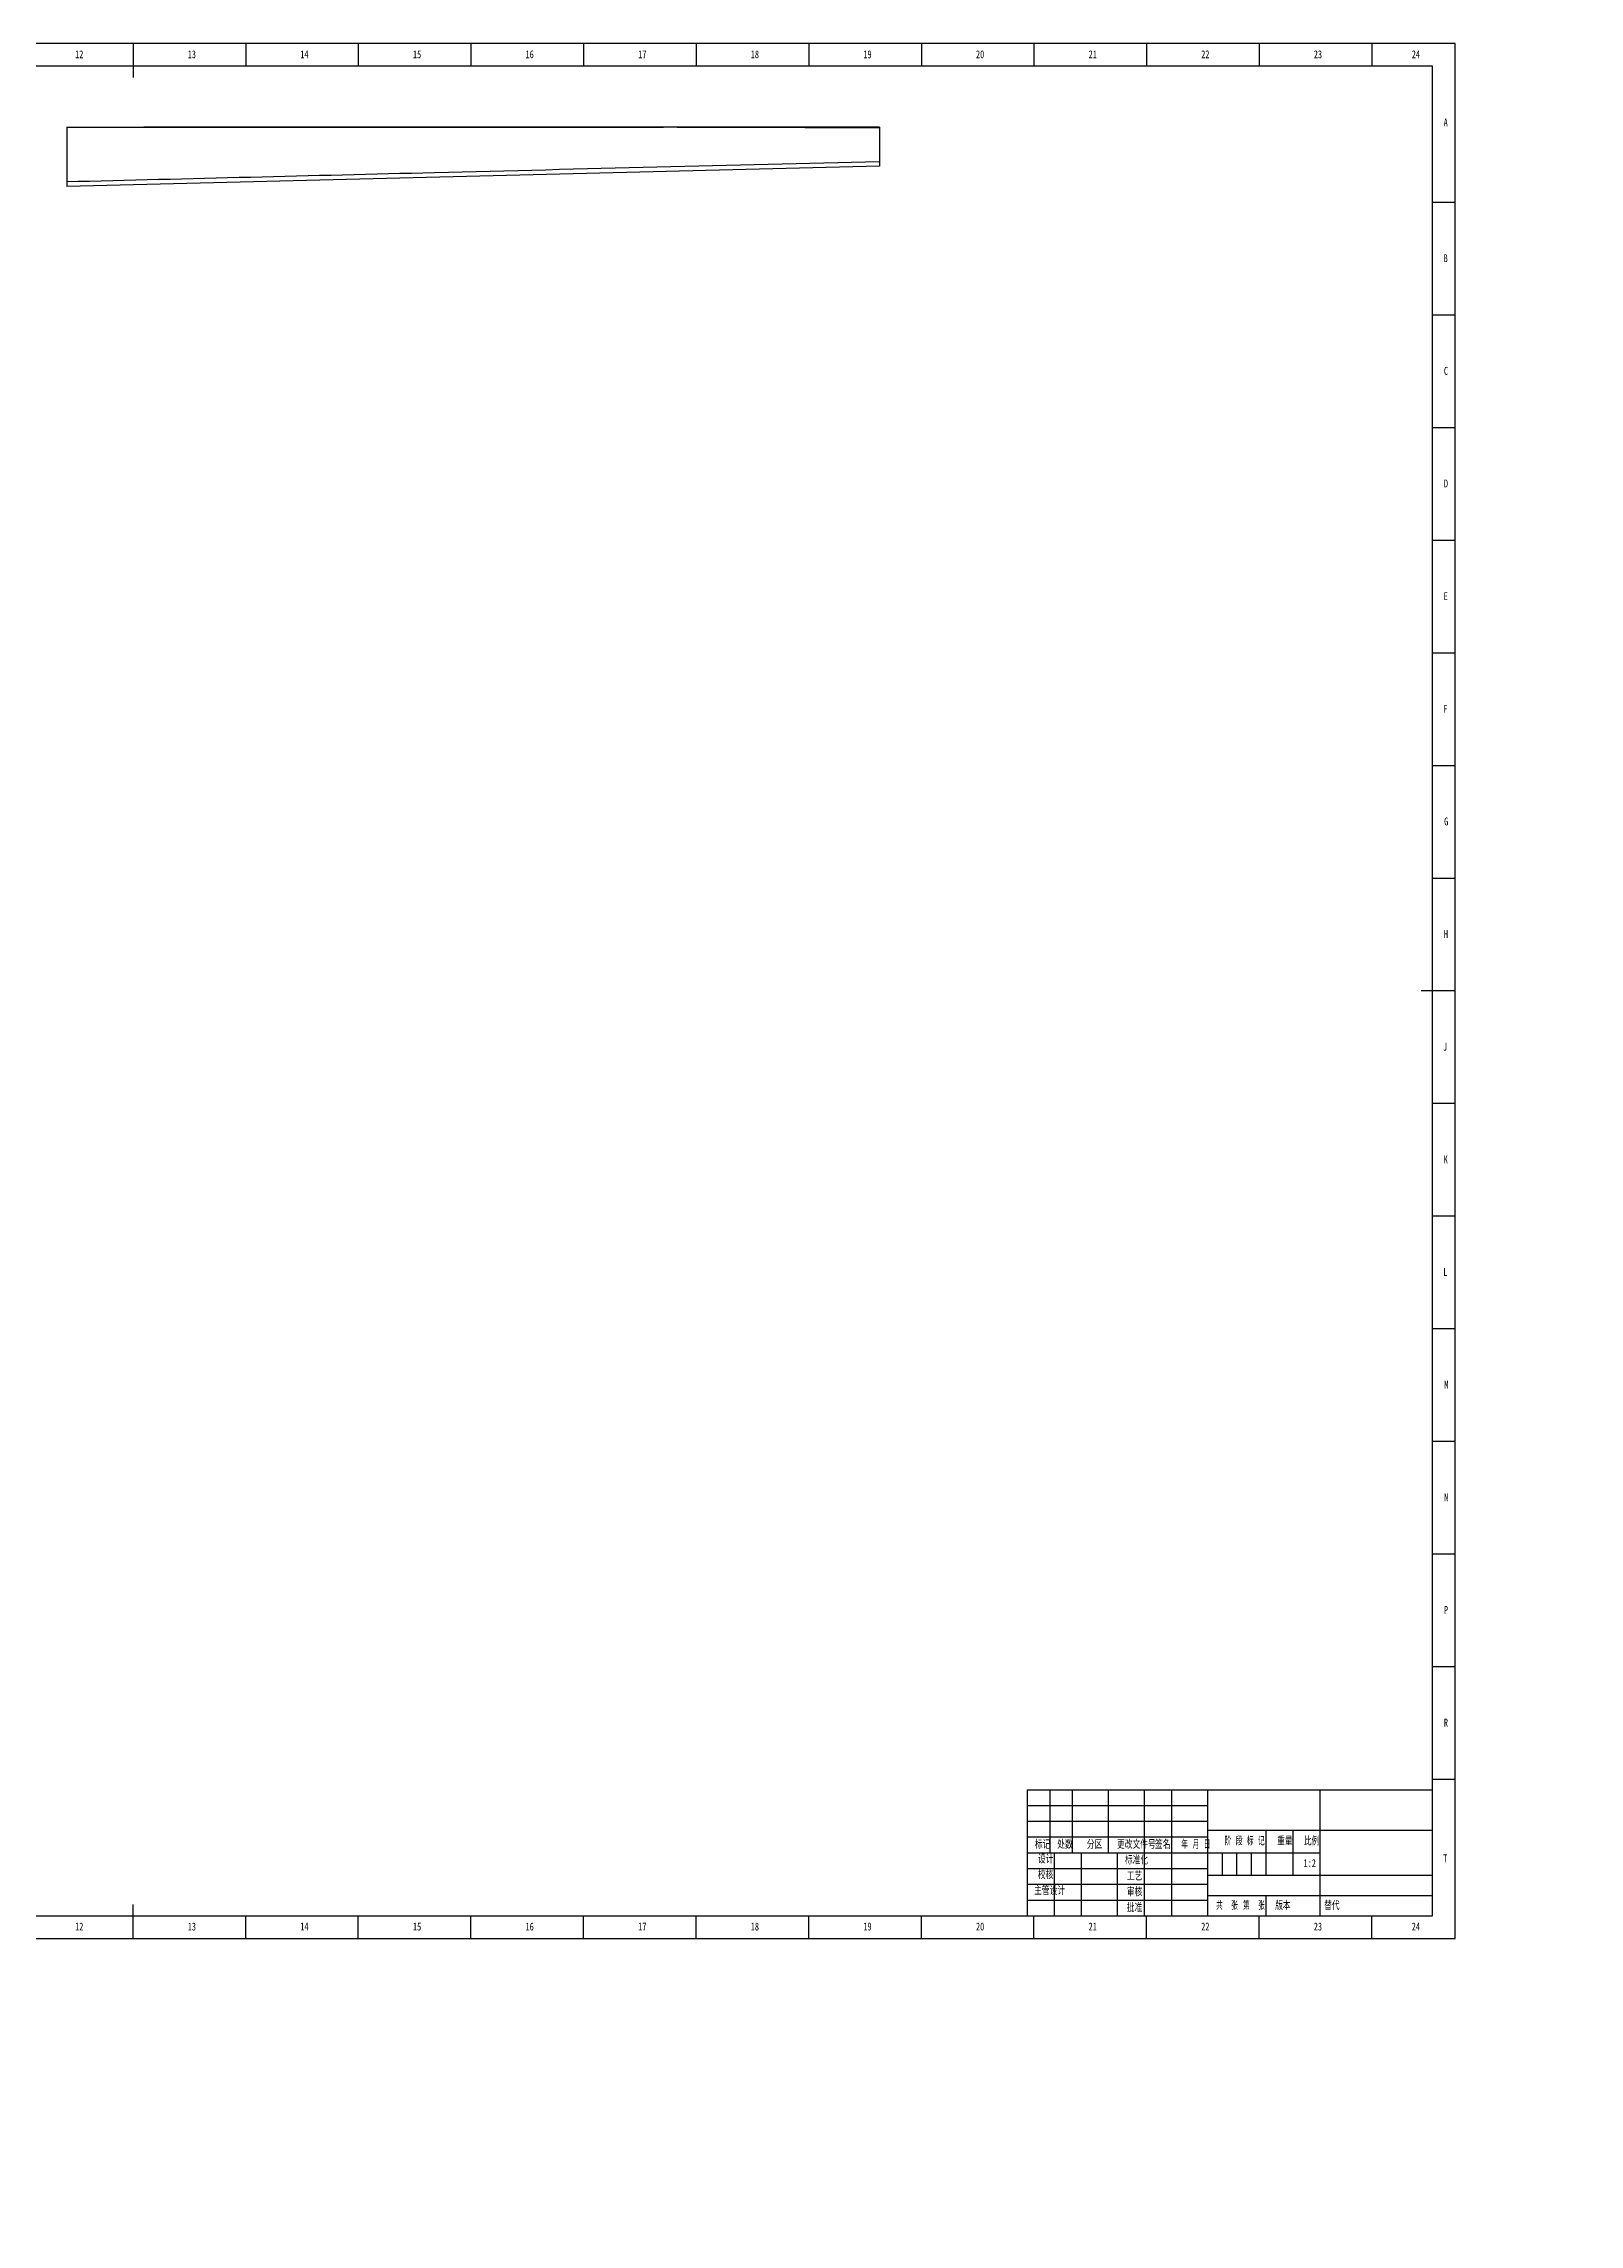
# Model space of a CAD drawing. Header units: millimetres. Extents: x -440 to 4144, y -2607 to 1682.
# Drawn here: x 1125 to 2488, y -254 to 1682 of the extents above; entities that cross this region are included whole.
import ezdxf

# ---------------------------------------------------------------- set-up
doc = ezdxf.new("R2010")
doc.units = ezdxf.units.MM
doc.header["$PDSIZE"] = -1
for name, color, linetype in [('10', 7, 'Continuous'), ('5', 7, 'Continuous'), ('9', 7, 'Continuous'), ('SLD-0', 7, 'Continuous')]:
    doc.layers.add(name, color=color, linetype=linetype)
doc.styles.add('SLDTEXTSTYLE0', font='TXT', dxfattribs={"width": 0.7, "bigfont": 'bigfont'})
doc.styles.add('SLDTEXTSTYLE1', font='TXT', dxfattribs={"width": 0.6, "bigfont": 'bigfont'})
doc.styles.add('SLDTEXTSTYLE2', font='TXT', dxfattribs={"width": 0.614286, "bigfont": 'bigfont'})
doc.styles.add('SLDTEXTSTYLE3', font='TXT', dxfattribs={"width": 0.62, "bigfont": 'bigfont'})
doc.styles.add('SLDTEXTSTYLE5', font='TXT', dxfattribs={"width": 0.7})
doc.dimstyles.new('SLDDIMSTYLE0', dxfattribs={"dimtxt": 3.5, "dimasz": 4.08, "dimexe": 0, "dimexo": 0.0625, "dimgap": 0.875, "dimtad": 2, "dimlfac": 2, "dimrnd": 1e-09, "dimzin": 12, "dimdsep": 46, "dimtxsty": 'SLDTEXTSTYLE5', "dimsah": 1, "dimcen": 0.09, "dimadec": 0, "dimazin": 3, "dimtfac": 1, "dimtofl": 0, "dimtmove": 0, "dimatfit": 3, "dimfxl": 1, "dimfrac": 2, "dimtolj": 1, "dimtzin": 12, "dimarcsym": 0})

# ---------------------------------------------------------------- blocks, each defined once
blk = doc.blocks.new('*D21')
at = {"layer": '10', "color": 0, "lineweight": -2, "transparency": 16777216}
for p, q in [((323.5, 788.7), (428.5, 788.7)), ((428.5, 784.6), (428.5, 667.8)), ((428.5, 663.7), (428.5, 663.7)), ((3667.2, -399.9), (4138.8, -399.9)), ((4138.8, -1045.8), (4138.8, -404)), ((3401.2, -1049.9), (4138.8, -1049.9))]:
    blk.add_line(p, q, dxfattribs=at)
at = {"layer": '10', "color": 0, "transparency": 16777216}
for points in [[(427.8, 784.6), (429.2, 784.6), (428.5, 788.7)], [(427.8, 667.8), (429.2, 667.8), (428.5, 663.7)], [(4138.1, -404), (4139.5, -404), (4138.8, -399.9)], [(4138.1, -1045.8), (4139.5, -1045.8), (4138.8, -1049.9)]]:
    blk.add_solid(points, dxfattribs=at)
at = {"layer": 'Defpoints', "color": 0, "transparency": 16777216}
for p in [(323.4, 788.7), (428.5, 663.7), (428.5, 663.7), (3667.1, -399.9), (4138.8, -399.9), (3401.1, -1049.9)]:
    blk.add_point(p, dxfattribs=at)
at = {"layer": '10', "color": 0, "transparency": 16777216, "char_height": 3.5, "rotation": 90, "style": 'SLDTEXTSTYLE5'}
for s, insert, attachment_point in [('\\A1;250', (431.2, 726.2), 5), ('\\A1;1300', (4139.7, -669.5), 2)]:
    blk.add_mtext(s, dxfattribs=dict(at, insert=insert, attachment_point=attachment_point))

msp = doc.modelspace()

# ---------------------------------------------------------------- linework, layer by layer
at = {"color": 7, "linetype": 'Continuous', "lineweight": 25}
for p, q in [((1145.0627, 1607.6978), (1675.1072, 1607.6978)), ((1866.7943, 1573.3084), (1145.0627, 1555.2781))]:
    msp.add_line(p, q, dxfattribs=at)
for points, knots in [([(1145.0627, 1607.6978), (1145.0627, 1607.3526), (1145.0627, 1606.6623), (1145.0627, 1605.0941), (1145.0627, 1602.7717), (1145.0627, 1600.0325), (1145.0627, 1597.1532), (1145.0627, 1594.3616), (1145.0627, 1591.1066), (1145.0627, 1587.2489), (1145.0627, 1583.0579), (1145.0627, 1578.7962), (1145.0627, 1575.2329), (1145.0627, 1572.1507), (1145.0627, 1570.0934), (1145.0627, 1568.2157), (1145.0627, 1566.6509), (1145.0627, 1564.953), (1145.0627, 1563.1264), (1145.0627, 1561.4719), (1145.0627, 1560.3136), (1145.0627, 1559.6565), (1145.0627, 1559.5811), (1145.0627, 1559.5242)], [0, 0, 0, 0, 0.098702262, 0.197396929, 0.296089246, 0.39477815, 0.456815993, 0.518851942, 0.580884788, 0.642908589, 0.704927087, 0.748979246, 0.793022312, 0.815052509, 0.837068062, 0.848078993, 0.859084165, 0.870056786, 0.881029834, 0.900529705, 0.920040775, 0.939605984, 1, 1, 1, 1]), ([(1866.7943, 1607.7392), (1828.6504, 1607.7466), (1752.3263, 1607.7612), (1637.7608, 1607.7335), (1503.8427, 1607.7134), (1362.3833, 1607.6997), (1259.1724, 1607.6989), (1213.4565, 1607.6985)], [0, 0, 0, 0, 0.175157202, 0.350480908, 0.526110608, 0.790097204, 1, 1, 1, 1]), ([(1866.7943, 1607.1037), (1834.8423, 1607.247), (1770.9216, 1607.5338), (1707.0509, 1607.6431), (1675.1072, 1607.6978)], [0, 0, 0, 0, 0.499869554, 1, 1, 1, 1]), ([(1866.7943, 1607.6978), (1866.7943, 1607.6345), (1866.7943, 1607.5079), (1866.7943, 1606.7264), (1866.7943, 1605.7647), (1866.7943, 1604.4752), (1866.7943, 1602.8735), (1866.7943, 1600.9488), (1866.7943, 1598.6468), (1866.7943, 1595.846), (1866.7943, 1592.8184), (1866.7943, 1589.8885), (1866.7943, 1587.6644), (1866.7943, 1585.7507), (1866.7943, 1584.4524), (1866.7943, 1583.261), (1866.7943, 1582.2539), (1866.7943, 1581.2454), (1866.7943, 1579.9904), (1866.7943, 1578.8782), (1866.7943, 1578.0328), (1866.7943, 1577.5234), (1866.7943, 1577.5425), (1866.7943, 1577.5568)], [0, 0, 0, 0, 0.079031764, 0.158088218, 0.237143751, 0.31619853, 0.395252042, 0.472892702, 0.550528275, 0.628150127, 0.705753791, 0.749860244, 0.79395786, 0.816014972, 0.838046192, 0.849060036, 0.860040884, 0.871063096, 0.881992639, 0.901459112, 0.920987356, 0.940563192, 1, 1, 1, 1]), ([(1145.0627, 1559.508), (1253.9166, 1562.2178), (1494.476, 1568.2064), (1735.0699, 1574.1944), (1866.7943, 1577.4728)], [0, 0, 0, 0, 0.452502991, 1, 1, 1, 1]), ([(1866.7943, 1577.2068), (1866.7943, 1577.1033), (1866.7943, 1576.6611), (1866.7943, 1575.5908), (1866.7943, 1574.0691), (1866.7943, 1573.3084)], [0, 0, 0, 0, 0.132577789, 0.566352971, 1, 1, 1, 1]), ([(1145.0627, 1559.1742), (1145.0627, 1559.082), (1145.0627, 1558.5979), (1145.0627, 1557.464), (1145.0627, 1556.0067), (1145.0627, 1555.2781)], [0, 0, 0, 0, 0.105263554, 0.55266353, 1, 1, 1, 1])]:
    msp.add_open_spline(points, degree=3, knots=knots, dxfattribs=at)
at = {"layer": '5', "color": 7}
for p, q in [((2378, 1682), (0, 1682)), ((2378, 0), (2378, 1682)), ((1998, 118), (2158, 118)), ((1998, 104), (2158, 104)), ((2171, 76), (2171, 56)), ((2184, 76), (2184, 56)), ((2197, 76), (2197, 56)), ((0, 0), (2378, 0))]:
    msp.add_line(p, q, dxfattribs=at)
at = {"layer": '5', "lineweight": 25}
for p, q in [((1204, 1682), (1204, 1652)), ((2378, 841), (2348, 841)), ((1204, 0), (1204, 30)), ((2210, 37.9648), (2210, 20))]:
    msp.add_line(p, q, dxfattribs=at)
at = {"layer": '5'}
for p, q in [((1304, 1682), (1304, 1662.1002)), ((1404, 1682), (1404, 1662.1002)), ((1504, 1682), (1504, 1662.1002)), ((1604, 1682), (1604, 1662.1002)), ((1704, 1682), (1704, 1662.1002)), ((1804, 1682), (1804, 1662.1002)), ((1904, 1682), (1904, 1662.1002)), ((2004, 1682), (2004, 1662.1002)), ((2104, 1682), (2104, 1662.1002)), ((2204, 1682), (2204, 1662.1002)), ((2304, 1682), (2304, 1662.1002)), ((2378, 1541), (2358, 1541)), ((2378, 1441), (2358, 1441)), ((2378, 1341), (2358, 1341)), ((2378, 1241), (2358, 1241)), ((2378, 1141), (2358, 1141)), ((2378, 1041), (2358, 1041)), ((2378, 941), (2358, 941)), ((2378, 741), (2358, 741)), ((2378, 641), (2358, 641)), ((2378, 541), (2358, 541)), ((2378, 441), (2358, 441)), ((2378, 341), (2358, 341)), ((2378, 241), (2358, 241)), ((2378, 141), (2358, 141)), ((1304, 0), (1304, 20)), ((1404, 0), (1404, 20)), ((1504, 0), (1504, 20)), ((1604, 0), (1604, 20)), ((1704, 0), (1704, 20)), ((1804, 0), (1804, 20)), ((1904, 0), (1904, 20)), ((2004, 0), (2004, 20)), ((2104, 0), (2104, 20)), ((2204, 0), (2204, 20)), ((2304, 0), (2304, 20))]:
    msp.add_line(p, q, dxfattribs=at)
at = {"layer": '5', "color": 7, "lineweight": 25}
for p, q in [((2358, 1662.1002), (50, 1662.1002)), ((2358, 20), (2358, 1662.1002)), ((1998, 132), (2358, 132)), ((1998, 132), (1998, 20)), ((2018, 132), (2018, 76)), ((2038, 132), (2038, 76)), ((2070, 132), (2070, 76)), ((2102, 132), (2102, 20)), ((2126, 132), (2126, 20)), ((2158, 132), (2158, 20)), ((2258, 132), (2258, 76)), ((1998, 90), (2158, 90)), ((2158, 96), (2358, 96)), ((2210, 96), (2210, 56)), ((2234, 96), (2234, 56)), ((1998, 76), (2258, 76)), ((1998, 62), (2158, 62)), ((2022, 76), (2022, 20)), ((2046, 76), (2046, 20)), ((2078, 76), (2078, 20)), ((2258, 76), (2258, 20)), ((1998, 48), (2158, 48)), ((2158, 56), (2358, 56)), ((0, 20), (2358, 20)), ((1998, 34), (2158, 34)), ((2158.0122, 37.9648), (2358, 37.9648))]:
    msp.add_line(p, q, dxfattribs=at)

# ---------------------------------------------------------------- texts
at = {"layer": '10', "char_height": 7, "attachment_point": 2}
for s, insert, style in [('12', (1156.1778, 1676.019), 'SLDTEXTSTYLE5'), ('13', (1256.1778, 1676.019), 'SLDTEXTSTYLE5'), ('14', (1356.1778, 1676.019), 'SLDTEXTSTYLE5'), ('15', (1456.1778, 1676.019), 'SLDTEXTSTYLE5'), ('16', (1556.1826, 1676.019), 'SLDTEXTSTYLE5'), ('17', (1656.1826, 1676.019), 'SLDTEXTSTYLE5'), ('18', (1756.1826, 1676.019), 'SLDTEXTSTYLE5'), ('19', (1856.1826, 1676.019), 'SLDTEXTSTYLE5'), ('20', (1956.1778, 1676.019), 'SLDTEXTSTYLE5'), ('21', (2056.1778, 1676.019), 'SLDTEXTSTYLE5'), ('22', (2156.1778, 1676.019), 'SLDTEXTSTYLE5'), ('23', (2256.1778, 1676.019), 'SLDTEXTSTYLE5'), ('24', (2343.1778, 1676.019), 'SLDTEXTSTYLE5'), ('A', (2369.6406, 1615.519), 'SLDTEXTSTYLE5'), ('B', (2369.6406, 1495.019), 'SLDTEXTSTYLE5'), ('C', (2369.8545, 1395.019), 'SLDTEXTSTYLE5'), ('D', (2369.8594, 1295.019), 'SLDTEXTSTYLE5'), ('E', (2369.6358, 1195.019), 'SLDTEXTSTYLE5'), ('F', (2369.4486, 1095.019), 'SLDTEXTSTYLE5'), ('G', (2370.0781, 995.019), 'SLDTEXTSTYLE5'), ('H', (2369.8594, 895.019), 'SLDTEXTSTYLE5'), ('J', (2369.0306, 795.019), 'SLDTEXTSTYLE5'), ('K', (2369.6406, 695.019), 'SLDTEXTSTYLE5'), ('L', (2369.3611, 595.019), 'SLDTEXTSTYLE5'), ('M', (2370.1948, 495.019), 'SLDTEXTSTYLE5'), ('N', (2370.0976, 395.019), 'SLDTEXTSTYLE5'), ('P', (2369.8885, 295.019), 'SLDTEXTSTYLE5'), ('R', (2369.8594, 195.019), 'SLDTEXTSTYLE5'), ('校核', (2014.352, 59.7136), 'SLDTEXTSTYLE0'), ('T', (2369.3125, 74.519), 'SLDTEXTSTYLE5'), ('主管设计', (2017.852, 45.6593), 'SLDTEXTSTYLE0'), ('12', (1156.1778, 14.019), 'SLDTEXTSTYLE5'), ('13', (1256.1778, 14.019), 'SLDTEXTSTYLE5'), ('14', (1356.1778, 14.019), 'SLDTEXTSTYLE5'), ('15', (1456.1778, 14.019), 'SLDTEXTSTYLE5'), ('16', (1556.1826, 14.019), 'SLDTEXTSTYLE5'), ('17', (1656.1826, 14.019), 'SLDTEXTSTYLE5'), ('18', (1756.1826, 14.019), 'SLDTEXTSTYLE5'), ('19', (1856.1826, 14.019), 'SLDTEXTSTYLE5'), ('20', (1956.1778, 14.019), 'SLDTEXTSTYLE5'), ('21', (2056.1778, 14.019), 'SLDTEXTSTYLE5'), ('22', (2156.1778, 14.019), 'SLDTEXTSTYLE5'), ('23', (2256.1778, 14.019), 'SLDTEXTSTYLE5'), ('24', (2343.1778, 14.019), 'SLDTEXTSTYLE5')]:
    msp.add_mtext(s, dxfattribs=dict(at, insert=insert, style=style))
at = {"layer": '10', "color": 7, "insert": (2225.0528, 32.3763), "char_height": 7, "attachment_point": 2, "style": 'SLDTEXTSTYLE0'}
msp.add_mtext('版本', dxfattribs=at)
at = {"layer": '9', "color": 7, "char_height": 7, "attachment_point": 2}
for s, insert, style in [('标记', (2011.6421, 86.6124), 'SLDTEXTSTYLE0'), ('处数', (2031.5178, 86.6124), 'SLDTEXTSTYLE0'), ('分区', (2057.8317, 86.6124), 'SLDTEXTSTYLE0'), ('更改文件号', (2094.9455, 86.6124), 'SLDTEXTSTYLE0'), ('签名', (2118.2906, 86.6124), 'SLDTEXTSTYLE0'), ('年 月 日', (2147.8178, 86.6124), 'SLDTEXTSTYLE3'), ('阶 段 标 记', (2191.0724, 89.6205), 'SLDTEXTSTYLE2'), ('重量', (2226.8031, 89.6205), 'SLDTEXTSTYLE0'), ('比例', (2250.59, 89.6205), 'SLDTEXTSTYLE0'), ('设计', (2014.4559, 73.5334), 'SLDTEXTSTYLE0'), ('标准化', (2095.1344, 72.7167), 'SLDTEXTSTYLE0'), ('工艺', (2093.3619, 58.4602), 'SLDTEXTSTYLE0'), ('审核', (2093.3607, 44.4985), 'SLDTEXTSTYLE0'), ('批准', (2093.3249, 30.431), 'SLDTEXTSTYLE0'), ('共  张', (2175.3799, 32.3763), 'SLDTEXTSTYLE1'), ('第  张', (2199.3509, 32.3763), 'SLDTEXTSTYLE1')]:
    msp.add_mtext(s, dxfattribs=dict(at, insert=insert, style=style))
at = {"layer": 'SLD-0', "char_height": 7}
for s, insert, attachment_point, style in [('1:2', (2248.8746, 70.3156), 2, 'SLDTEXTSTYLE5'), ('替代', (2261.7026, 32.3763), 1, 'SLDTEXTSTYLE0')]:
    msp.add_mtext(s, dxfattribs=dict(at, insert=insert, attachment_point=attachment_point, style=style))

# ---------------------------------------------------------------- dimensions: what is measured, and where the dimension line sits
at = {"layer": '10'}
dim = msp.add_linear_dim(base=(4138.8092, -399.8865), p1=(3401.1394, -1049.8865), p2=(3667.1169, -399.8865), angle=90, dimstyle='SLDDIMSTYLE0', dxfattribs=at)
dim.commit()
dim.dimension.update_dxf_attribs({"geometry": '*D21', "text_midpoint": (4138.8092, -669.5333), "dimtype": 160})
dim = msp.add_linear_dim(base=(428.5278, 663.7171), p1=(323.4465, 788.7171), p2=(428.5278, 663.7171), angle=90, dimstyle='SLDDIMSTYLE0', override={"dimtmove": 1}, dxfattribs=at)
dim.commit()
dim.dimension.update_dxf_attribs({"geometry": '*D21', "text_midpoint": (431.1528, 726.2171)})

doc.saveas('drawing.dxf')
